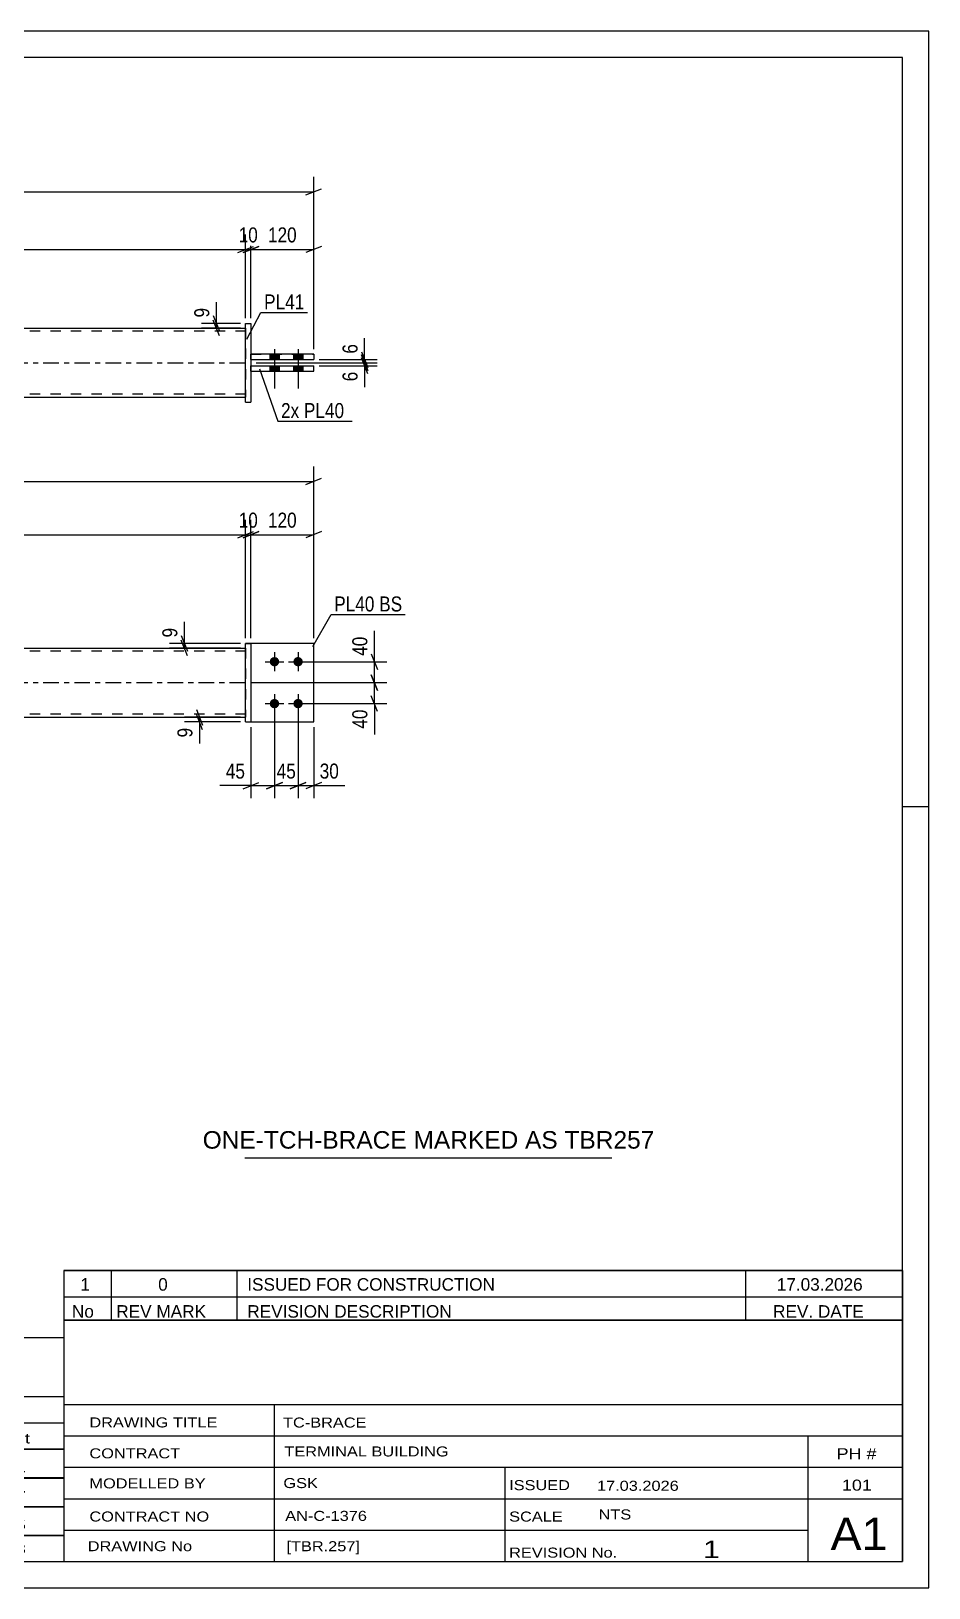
# Model space of a CAD drawing. Header units: millimetres. Extents: x 0 to 420, y 0 to 297.
# Drawn here: x 248.8 to 420, y 0 to 297 of the extents above; entities that cross this region are included whole.
import ezdxf

# ---------------------------------------------------------------- set-up
doc = ezdxf.new("R2010")
doc.units = ezdxf.units.MM
doc.linetypes.add('DXK_LINE_DOT2', pattern=[3.9198, 1.9599, -1.9599])
doc.linetypes.add('DXK_LINE_DOT3', pattern=[5.9187, 2.979, -0.9799, 0.9799, -0.9799])
doc.styles.add('Arial', font='ARIAL.TTF', dxfattribs={"height": 0.2})
doc.styles.add('Arial Narrow', font='ARIALN.TTF', dxfattribs={"height": 0.2})

# ---------------------------------------------------------------- blocks, each defined once
blk = doc.blocks.new('Unknown-581591970-1127')
at = {"color": 5, "linetype": 'Continuous'}
for p, q in [((420, 297), (0, 297)), ((420, 0), (420, 297)), ((415, 292), (5, 292)), ((415, 5), (415, 292)), ((420, 149), (415, 149)), ((5, 5), (415, 5)), ((0, 0), (420, 0))]:
    blk.add_line(p, q, dxfattribs=at)
blk = doc.blocks.new('Part-581591970-1367 - 1364')
at = {"color": 2, "linetype": 'Continuous'}
for p, q in [((290.68, 180.2), (289.68, 180.2)), ((289.68, 165.2), (289.68, 180.2)), ((290.68, 180.2), (290.68, 165.2)), ((289.68, 165.2), (289.68, 165.2)), ((289.68, 165.2), (290.68, 165.2))]:
    blk.add_line(p, q, dxfattribs=at)
at = {"color": 7, "linetype": 'DXK_LINE_DOT2'}
for p, q in [((289.68, 180.2), (289.68, 180.2)), ((289.68, 180.2), (290.68, 180.2)), ((290.68, 180.2), (290.68, 180.2)), ((289.68, 165.2), (290.68, 165.2))]:
    blk.add_line(p, q, dxfattribs=at)
blk = doc.blocks.new('Bolt-581591970-1379 - 1364')
at = {"linetype": 'Continuous'}
for points in [[(295.18, 177.6, -1), (295.18, 175.8, -1)], [(299.68, 177.6, -1), (299.68, 175.8, -1)], [(295.18, 169.6, -1), (295.18, 167.8, -1)], [(299.68, 169.6, -1), (299.68, 167.8, -1)]]:
    blk.add_hatch(color=1, dxfattribs=at).paths.add_polyline_path(points)
at = {"color": 1, "linetype": 'Continuous'}
for p, q in [((295.18, 178.5), (295.18, 174.9)), ((299.68, 178.5), (299.68, 174.9)), ((293.38, 176.7), (296.98, 176.7)), ((297.88, 176.7), (301.48, 176.7)), ((295.18, 170.5), (295.18, 166.9)), ((299.68, 170.5), (299.68, 166.9)), ((293.38, 168.7), (296.98, 168.7)), ((297.88, 168.7), (301.48, 168.7))]:
    blk.add_line(p, q, dxfattribs=at)
blk = doc.blocks.new('Part-581591970-1440 - 1364')
at = {"linetype": 'Continuous'}
blk.add_hatch(color=2, dxfattribs=at).paths.add_polyline_path([(150.88, 179.3), (150.08, 180.7), (151.68, 180.7)])
at = {"color": 2, "linetype": 'Continuous'}
for p, q in [((120.88, 179.3), (289.68, 179.3)), ((150.88, 179.3), (150.08, 180.7)), ((150.08, 180.7), (151.68, 180.7)), ((151.68, 180.7), (150.88, 179.3)), ((120.88, 166.1), (289.68, 166.1))]:
    blk.add_line(p, q, dxfattribs=at)
at = {"color": 7, "linetype": 'DXK_LINE_DOT2'}
for p, q in [((120.88, 166.1), (120.88, 179.3)), ((289.68, 178.7), (120.88, 178.7)), ((289.68, 179.3), (289.68, 166.1)), ((289.68, 166.7), (120.88, 166.7))]:
    blk.add_line(p, q, dxfattribs=at)
at = {"color": 7, "linetype": 'DXK_LINE_DOT3'}
blk.add_line((120.88, 172.7), (289.68, 172.7), dxfattribs=at)
at = {"color": 2, "linetype": 'Continuous'}
blk.add_circle((150.88, 180.2), 1, dxfattribs=at)
blk = doc.blocks.new('Part-581591970-1445 - 1364')
at = {"color": 2, "linetype": 'Continuous'}
for p, q in [((302.68, 180.2), (290.68, 180.2)), ((302.68, 165.2), (302.68, 180.2)), ((290.68, 165.2), (302.68, 165.2))]:
    blk.add_line(p, q, dxfattribs=at)
at = {"color": 7, "linetype": 'DXK_LINE_DOT2'}
blk.add_line((290.68, 180.2), (290.68, 165.2), dxfattribs=at)
blk = doc.blocks.new('Part-581591970-1450 - 1364')
at = {"color": 7, "linetype": 'DXK_LINE_DOT2'}
for p, q in [((302.68, 180.2), (290.68, 180.2)), ((290.68, 180.2), (290.68, 165.2)), ((302.68, 165.2), (302.68, 180.2)), ((290.68, 165.2), (302.68, 165.2))]:
    blk.add_line(p, q, dxfattribs=at)
blk = doc.blocks.new('Part-581591970-1778 - 1767')
at = {"color": 2, "linetype": 'Continuous'}
for p, q in [((290.68, 232.14), (290.68, 233.14)), ((290.68, 233.14), (302.68, 233.14)), ((290.68, 232.14), (290.68, 232.14)), ((290.68, 232.14), (302.68, 232.14)), ((302.68, 232.14), (302.68, 233.14))]:
    blk.add_line(p, q, dxfattribs=at)
at = {"color": 7, "linetype": 'DXK_LINE_DOT2'}
for p, q in [((290.68, 233.14), (302.68, 233.14)), ((290.68, 232.14), (302.68, 232.14))]:
    blk.add_line(p, q, dxfattribs=at)
blk = doc.blocks.new('Part-581591970-1773 - 1767')
at = {"linetype": 'Continuous'}
blk.add_hatch(color=2, dxfattribs=at).paths.add_polyline_path([(150.88, 233.74), (150.08, 235.14), (151.68, 235.14)])
at = {"color": 2, "linetype": 'Continuous'}
for p, q in [((120.88, 240.34), (289.68, 240.34)), ((150.88, 233.74), (150.08, 235.14)), ((150.08, 235.14), (151.68, 235.14)), ((151.68, 235.14), (150.88, 233.74)), ((120.88, 227.14), (289.68, 227.14))]:
    blk.add_line(p, q, dxfattribs=at)
at = {"color": 7, "linetype": 'DXK_LINE_DOT2'}
for p, q in [((120.88, 240.34), (120.88, 227.14)), ((289.68, 239.74), (120.88, 239.74)), ((289.68, 240.34), (289.68, 227.14)), ((289.68, 227.74), (120.88, 227.74))]:
    blk.add_line(p, q, dxfattribs=at)
at = {"color": 7, "linetype": 'DXK_LINE_DOT3'}
blk.add_line((120.88, 233.74), (289.68, 233.74), dxfattribs=at)
at = {"color": 2, "linetype": 'Continuous'}
blk.add_circle((150.88, 234.64), 1, dxfattribs=at)
blk = doc.blocks.new('Part-581591970-1783 - 1767')
at = {"color": 2, "linetype": 'Continuous'}
for p, q in [((290.68, 234.34), (290.68, 235.34)), ((302.68, 235.34), (290.68, 235.34)), ((302.68, 235.34), (302.68, 234.34)), ((290.68, 234.34), (290.68, 234.34)), ((290.68, 234.34), (302.68, 234.34))]:
    blk.add_line(p, q, dxfattribs=at)
at = {"color": 7, "linetype": 'DXK_LINE_DOT2'}
for p, q in [((290.68, 235.34), (290.68, 235.34)), ((290.68, 235.34), (302.68, 235.34)), ((302.68, 235.34), (302.68, 235.34)), ((290.68, 234.34), (302.68, 234.34))]:
    blk.add_line(p, q, dxfattribs=at)
blk = doc.blocks.new('Part-581591970-1788 - 1767')
at = {"color": 2, "linetype": 'Continuous'}
for p, q in [((289.68, 241.24), (289.68, 241.24)), ((289.68, 226.24), (289.68, 241.24)), ((289.68, 241.24), (290.68, 241.24)), ((290.68, 241.24), (290.68, 241.24)), ((290.68, 241.24), (290.68, 226.24)), ((289.68, 226.24), (289.68, 226.24)), ((289.68, 226.24), (290.68, 226.24)), ((290.68, 226.24), (290.68, 226.24))]:
    blk.add_line(p, q, dxfattribs=at)
at = {"color": 7, "linetype": 'DXK_LINE_DOT2'}
for p, q in [((289.68, 241.24), (289.68, 241.24)), ((289.68, 241.24), (290.68, 241.24)), ((289.68, 226.24), (290.68, 226.24))]:
    blk.add_line(p, q, dxfattribs=at)
blk = doc.blocks.new('Bolt-581591970-1800 - 1767')
at = {"linetype": 'Continuous'}
for points in [[(296.08, 235.34), (294.28, 235.34), (294.28, 234.34), (296.08, 234.34)], [(296.08, 235.34), (294.28, 235.34), (294.28, 234.34), (296.08, 234.34)], [(300.58, 235.34), (298.78, 235.34), (298.78, 234.34), (300.58, 234.34)], [(300.58, 235.34), (298.78, 235.34), (298.78, 234.34), (300.58, 234.34)], [(296.08, 233.14), (294.28, 233.14), (294.28, 232.14), (296.08, 232.14)], [(296.08, 233.14), (294.28, 233.14), (294.28, 232.14), (296.08, 232.14)], [(300.58, 233.14), (298.78, 233.14), (298.78, 232.14), (300.58, 232.14)], [(300.58, 233.14), (298.78, 233.14), (298.78, 232.14), (300.58, 232.14)]]:
    blk.add_hatch(color=1, dxfattribs=at).paths.add_polyline_path(points)
at = {"color": 1, "linetype": 'Continuous'}
for p, q in [((294.28, 235.34), (294.28, 234.34)), ((294.28, 235.34), (294.28, 234.34)), ((295.18, 236.34), (295.18, 228.84)), ((295.18, 236.34), (295.18, 228.84)), ((296.08, 235.34), (296.08, 234.34)), ((296.08, 235.34), (296.08, 234.34)), ((298.78, 235.34), (298.78, 234.34)), ((298.78, 235.34), (298.78, 234.34)), ((299.68, 236.34), (299.68, 228.84)), ((299.68, 236.34), (299.68, 228.84)), ((300.58, 235.34), (300.58, 234.34)), ((300.58, 235.34), (300.58, 234.34)), ((294.28, 233.14), (294.28, 232.14)), ((294.28, 233.14), (294.28, 232.14)), ((296.08, 233.14), (296.08, 232.14)), ((296.08, 233.14), (296.08, 232.14)), ((298.78, 233.14), (298.78, 232.14)), ((298.78, 233.14), (298.78, 232.14)), ((300.58, 233.14), (300.58, 232.14)), ((300.58, 233.14), (300.58, 232.14))]:
    blk.add_line(p, q, dxfattribs=at)
blk = doc.blocks.new('StraightDimension-581591970-1665 - 1364')
at = {"color": 7, "linetype": 'Continuous'}
for p, q in [((295.18, 167.7), (295.18, 150.65)), ((299.68, 167.7), (299.68, 150.65)), ((293.68, 152.45), (296.68, 153.65)), ((295.18, 153.05), (299.68, 153.05)), ((301.18, 153.65), (298.18, 152.45))]:
    blk.add_line(p, q, dxfattribs=at)
at = {"color": 0}
blk.add_wipeout([(299.86, 153.8), (299.86, 158), (295, 158), (295, 153.8)], dxfattribs=at)
at = {"color": 3, "style": 'Arial Narrow'}
blk.add_text('45', height=2.863, dxfattribs=at).set_placement((295.6, 154.4))
blk = doc.blocks.new('StraightDimension-581591970-1505 - 1364')
at = {"color": 7, "linetype": 'Continuous'}
for p, q in [((289.68, 181.2), (289.68, 203.77)), ((290.68, 181.2), (290.68, 203.77)), ((288.18, 200.32), (291.18, 201.52)), ((292.18, 201.52), (289.18, 200.32)), ((289.68, 200.92), (290.68, 200.92))]:
    blk.add_line(p, q, dxfattribs=at)
at = {"color": 0}
blk.add_wipeout([(292.61, 201.67), (292.61, 205.87), (287.75, 205.87), (287.75, 201.67)], dxfattribs=at)
at = {"color": 3, "style": 'Arial Narrow'}
blk.add_text('10', height=2.863, dxfattribs=at).set_placement((288.35, 202.27))
blk = doc.blocks.new('StraightDimension-581591970-1703 - 1364')
at = {"color": 7, "linetype": 'Continuous'}
for p, q in [((300.68, 176.7), (316.64, 176.7)), ((313.64, 178.2), (314.84, 175.2)), ((314.24, 172.7), (314.24, 176.7)), ((290.68, 172.7), (316.64, 172.7)), ((314.84, 171.2), (313.64, 174.2))]:
    blk.add_line(p, q, dxfattribs=at)
at = {"color": 0}
blk.add_wipeout([(313.49, 182.08), (309.29, 182.08), (309.29, 177.22), (313.49, 177.22)], dxfattribs=at)
at = {"color": 7, "linetype": 'Continuous'}
blk.add_line((314.24, 176.7), (314.24, 182.6), dxfattribs=at)
blk.add_line((314.24, 176.7), (314.24, 182.6), dxfattribs=at)
at = {"color": 3, "style": 'Arial Narrow'}
blk.add_text('40', height=2.863, rotation=90.0002, dxfattribs=at).set_placement((312.89, 177.82))
blk = doc.blocks.new('StraightDimension-581591970-1649 - 1364')
at = {"color": 7, "linetype": 'Continuous'}
for p, q in [((295.18, 167.7), (295.18, 150.65)), ((290.68, 164.2), (290.68, 150.65)), ((289.18, 152.45), (292.18, 153.65)), ((290.68, 153.05), (295.18, 153.05)), ((296.68, 153.65), (293.68, 152.45))]:
    blk.add_line(p, q, dxfattribs=at)
at = {"color": 0}
blk.add_wipeout([(290.16, 153.8), (290.16, 158), (285.3, 158), (285.3, 153.8)], dxfattribs=at)
at = {"color": 7, "linetype": 'Continuous'}
blk.add_line((290.68, 153.05), (284.77, 153.05), dxfattribs=at)
blk.add_line((290.68, 153.05), (284.77, 153.05), dxfattribs=at)
at = {"color": 3, "style": 'Arial Narrow'}
blk.add_text('45', height=2.863, dxfattribs=at).set_placement((285.9, 154.4))
blk = doc.blocks.new('StraightDimension-581591970-1730 - 1364')
at = {"color": 7, "linetype": 'Continuous'}
for p, q in [((277.4, 181.7), (278.6, 178.7)), ((288.68, 180.2), (275.15, 180.2)), ((288.68, 179.3), (275.15, 179.3)), ((278.6, 177.8), (277.4, 180.8)), ((278, 179.3), (278, 180.2))]:
    blk.add_line(p, q, dxfattribs=at)
at = {"color": 0}
blk.add_wipeout([(277.25, 183.75), (273.05, 183.75), (273.05, 180.72), (277.25, 180.72)], dxfattribs=at)
at = {"color": 7, "linetype": 'Continuous'}
blk.add_line((278, 180.2), (278, 184.28), dxfattribs=at)
blk.add_line((278, 180.2), (278, 184.28), dxfattribs=at)
at = {"color": 3, "style": 'Arial Narrow'}
blk.add_text('9', height=2.86, rotation=90.0002, dxfattribs=at).set_placement((276.65, 181.32))
blk = doc.blocks.new('StraightDimension-581591970-1496 - 1364')
at = {"color": 7, "linetype": 'Continuous'}
for p, q in [((120.88, 181.2), (120.88, 203.77)), ((289.68, 181.2), (289.68, 203.77)), ((122.38, 201.52), (119.38, 200.32)), ((120.88, 200.92), (289.68, 200.92)), ((288.18, 200.32), (291.18, 201.52))]:
    blk.add_line(p, q, dxfattribs=at)
at = {"color": 0}
blk.add_wipeout([(209.53, 201.67), (209.53, 205.87), (201.02, 205.87), (201.02, 201.67)], dxfattribs=at)
at = {"color": 3, "style": 'Arial Narrow'}
blk.add_text('1688', height=2.863, dxfattribs=at).set_placement((201.62, 202.27))
blk = doc.blocks.new('StraightDimension-581591970-1523 - 1364')
at = {"color": 7, "linetype": 'Continuous'}
for p, q in [((290.68, 181.2), (290.68, 203.77)), ((302.68, 181.2), (302.68, 203.77)), ((289.18, 200.32), (292.18, 201.52)), ((290.68, 200.92), (302.68, 200.92)), ((304.18, 201.52), (301.18, 200.32))]:
    blk.add_line(p, q, dxfattribs=at)
at = {"color": 0}
blk.add_wipeout([(300.02, 201.67), (300.02, 205.87), (293.34, 205.87), (293.34, 201.67)], dxfattribs=at)
at = {"color": 3, "style": 'Arial Narrow'}
blk.add_text('120', height=2.863, dxfattribs=at).set_placement((293.94, 202.27))
blk = doc.blocks.new('StraightDimension-581591970-1546 - 1364')
at = {"color": 7, "linetype": 'Continuous'}
for p, q in [((107.88, 181.2), (107.88, 213.94)), ((302.68, 181.2), (302.68, 213.94)), ((109.38, 211.69), (106.38, 210.49)), ((107.88, 211.09), (302.68, 211.09)), ((301.18, 210.49), (304.18, 211.69))]:
    blk.add_line(p, q, dxfattribs=at)
at = {"color": 0}
blk.add_wipeout([(209.53, 211.84), (209.53, 216.04), (201.02, 216.04), (201.02, 211.84)], dxfattribs=at)
at = {"color": 3, "style": 'Arial Narrow'}
blk.add_text('1948', height=2.863, dxfattribs=at).set_placement((201.62, 212.44))
blk = doc.blocks.new('StraightDimension-581591970-1640 - 1364')
at = {"color": 7, "linetype": 'Continuous'}
for p, q in [((280.28, 167.6), (281.48, 164.6)), ((281.48, 163.7), (280.28, 166.7)), ((288.68, 166.1), (278.03, 166.1)), ((288.68, 165.2), (278.03, 165.2)), ((280.88, 165.2), (280.88, 166.1))]:
    blk.add_line(p, q, dxfattribs=at)
at = {"color": 0}
blk.add_wipeout([(280.13, 164.67), (275.93, 164.67), (275.93, 161.65), (280.13, 161.65)], dxfattribs=at)
at = {"color": 7, "linetype": 'Continuous'}
blk.add_line((280.88, 165.2), (280.88, 161.12), dxfattribs=at)
blk.add_line((280.88, 165.2), (280.88, 161.12), dxfattribs=at)
at = {"color": 3, "style": 'Arial Narrow'}
blk.add_text('9', height=2.86, rotation=90.0002, dxfattribs=at).set_placement((279.53, 162.25))
blk = doc.blocks.new('StraightDimension-581591970-1675 - 1364')
at = {"color": 7, "linetype": 'Continuous'}
for p, q in [((299.68, 167.7), (299.68, 150.65)), ((302.68, 164.2), (302.68, 150.65)), ((298.18, 152.45), (301.18, 153.65)), ((299.68, 153.05), (302.68, 153.05)), ((304.18, 153.65), (301.18, 152.45))]:
    blk.add_line(p, q, dxfattribs=at)
at = {"color": 0}
blk.add_wipeout([(308.06, 153.8), (308.06, 158), (303.21, 158), (303.21, 153.8)], dxfattribs=at)
at = {"color": 7, "linetype": 'Continuous'}
blk.add_line((302.68, 153.05), (308.59, 153.05), dxfattribs=at)
blk.add_line((302.68, 153.05), (308.59, 153.05), dxfattribs=at)
at = {"color": 3, "style": 'Arial Narrow'}
blk.add_text('30', height=2.863, dxfattribs=at).set_placement((303.81, 154.4))
blk = doc.blocks.new('StraightDimension-581591970-1716 - 1364')
at = {"color": 7, "linetype": 'Continuous'}
for p, q in [((290.68, 172.7), (316.64, 172.7)), ((313.64, 174.2), (314.84, 171.2)), ((314.24, 168.7), (314.24, 172.7)), ((314.84, 167.2), (313.64, 170.2)), ((300.68, 168.7), (316.64, 168.7))]:
    blk.add_line(p, q, dxfattribs=at)
at = {"color": 0}
blk.add_wipeout([(313.49, 168.17), (309.29, 168.17), (309.29, 163.32), (313.49, 163.32)], dxfattribs=at)
at = {"color": 7, "linetype": 'Continuous'}
blk.add_line((314.24, 168.7), (314.24, 162.79), dxfattribs=at)
blk.add_line((314.24, 168.7), (314.24, 162.79), dxfattribs=at)
at = {"color": 3, "style": 'Arial Narrow'}
blk.add_text('40', height=2.863, rotation=90.0002, dxfattribs=at).set_placement((312.89, 163.92))
blk = doc.blocks.new('StraightDimension-581591970-1890 - 1767')
at = {"color": 7, "linetype": 'Continuous'}
for p, q in [((289.18, 254.74), (292.18, 255.94)), ((290.68, 242.25), (290.68, 258.19)), ((304.18, 255.94), (301.18, 254.74)), ((302.68, 236.34), (302.68, 258.19)), ((290.68, 255.34), (302.68, 255.34))]:
    blk.add_line(p, q, dxfattribs=at)
at = {"color": 0}
blk.add_wipeout([(300.02, 256.09), (300.02, 260.29), (293.34, 260.29), (293.34, 256.09)], dxfattribs=at)
at = {"color": 3, "style": 'Arial Narrow'}
blk.add_text('120', height=2.863, dxfattribs=at).set_placement((293.94, 256.69))
blk = doc.blocks.new('StraightDimension-581591970-1805 - 1767')
at = {"color": 7, "linetype": 'Continuous'}
for p, q in [((288.68, 241.25), (281.25, 241.25)), ((283.5, 242.75), (284.7, 239.75)), ((284.7, 238.84), (283.5, 241.84)), ((284.1, 240.34), (284.1, 241.25)), ((288.68, 240.34), (281.25, 240.34))]:
    blk.add_line(p, q, dxfattribs=at)
at = {"color": 0}
blk.add_wipeout([(283.35, 244.8), (279.15, 244.8), (279.15, 241.77), (283.35, 241.77)], dxfattribs=at)
at = {"color": 7, "linetype": 'Continuous'}
blk.add_line((284.1, 241.25), (284.1, 245.32), dxfattribs=at)
blk.add_line((284.1, 241.25), (284.1, 245.32), dxfattribs=at)
at = {"color": 3, "style": 'Arial Narrow'}
blk.add_text('9', height=2.86, rotation=90.0002, dxfattribs=at).set_placement((282.75, 242.37))
blk = doc.blocks.new('StraightDimension-581591970-1816 - 1767')
at = {"color": 7, "linetype": 'Continuous'}
for p, q in [((311.78, 235.84), (312.98, 232.84)), ((312.98, 232.24), (311.78, 235.24)), ((291.68, 233.74), (314.78, 233.74)), ((303.68, 234.34), (314.78, 234.34)), ((312.38, 233.74), (312.38, 234.34))]:
    blk.add_line(p, q, dxfattribs=at)
at = {"color": 0}
blk.add_wipeout([(311.63, 237.9), (307.43, 237.9), (307.43, 234.87), (311.63, 234.87)], dxfattribs=at)
at = {"color": 7, "linetype": 'Continuous'}
blk.add_line((312.38, 234.34), (312.38, 238.42), dxfattribs=at)
blk.add_line((312.38, 234.34), (312.38, 238.42), dxfattribs=at)
at = {"color": 3, "style": 'Arial Narrow'}
blk.add_text('6', height=2.86, rotation=90.0002, dxfattribs=at).set_placement((311.03, 235.47))
blk = doc.blocks.new('StraightDimension-581591970-1825 - 1767')
at = {"color": 7, "linetype": 'Continuous'}
for p, q in [((311.78, 235.24), (312.98, 232.24)), ((312.98, 231.64), (311.78, 234.64)), ((291.68, 233.74), (314.78, 233.74)), ((303.68, 233.14), (314.78, 233.14)), ((312.38, 233.14), (312.38, 233.74))]:
    blk.add_line(p, q, dxfattribs=at)
at = {"color": 0}
blk.add_wipeout([(311.63, 232.62), (307.43, 232.62), (307.43, 229.59), (311.63, 229.59)], dxfattribs=at)
at = {"color": 7, "linetype": 'Continuous'}
blk.add_line((312.38, 233.14), (312.38, 229.07), dxfattribs=at)
blk.add_line((312.38, 233.14), (312.38, 229.07), dxfattribs=at)
at = {"color": 3, "style": 'Arial Narrow'}
blk.add_text('6', height=2.86, rotation=90.0002, dxfattribs=at).set_placement((311.03, 230.19))
blk = doc.blocks.new('StraightDimension-581591970-1900 - 1767')
at = {"color": 7, "linetype": 'Continuous'}
for p, q in [((288.18, 254.74), (291.18, 255.94)), ((292.18, 255.94), (289.18, 254.74)), ((289.68, 242.25), (289.68, 258.19)), ((290.68, 242.25), (290.68, 258.19)), ((289.68, 255.34), (290.68, 255.34))]:
    blk.add_line(p, q, dxfattribs=at)
at = {"color": 0}
blk.add_wipeout([(292.61, 256.09), (292.61, 260.29), (287.75, 260.29), (287.75, 256.09)], dxfattribs=at)
at = {"color": 3, "style": 'Arial Narrow'}
blk.add_text('10', height=2.863, dxfattribs=at).set_placement((288.35, 256.69))
blk = doc.blocks.new('StraightDimension-581591970-1910 - 1767')
at = {"color": 7, "linetype": 'Continuous'}
for p, q in [((122.38, 255.94), (119.38, 254.74)), ((120.88, 242.24), (120.88, 258.19)), ((288.18, 254.74), (291.18, 255.94)), ((289.68, 242.24), (289.68, 258.19)), ((120.88, 255.34), (289.68, 255.34))]:
    blk.add_line(p, q, dxfattribs=at)
at = {"color": 0}
blk.add_wipeout([(209.53, 256.09), (209.53, 260.29), (201.02, 260.29), (201.02, 256.09)], dxfattribs=at)
at = {"color": 3, "style": 'Arial Narrow'}
blk.add_text('1688', height=2.863, dxfattribs=at).set_placement((201.62, 256.69))
blk = doc.blocks.new('StraightDimension-581591970-1941 - 1767')
at = {"color": 7, "linetype": 'Continuous'}
for p, q in [((107.88, 236.34), (107.88, 269.19)), ((302.68, 236.34), (302.68, 269.19)), ((109.38, 266.94), (106.38, 265.74)), ((107.88, 266.34), (302.68, 266.34)), ((301.18, 265.74), (304.18, 266.94))]:
    blk.add_line(p, q, dxfattribs=at)
at = {"color": 0}
blk.add_wipeout([(209.53, 267.09), (209.53, 271.29), (201.02, 271.29), (201.02, 267.09)], dxfattribs=at)
at = {"color": 3, "style": 'Arial Narrow'}
blk.add_text('1948', height=2.863, dxfattribs=at).set_placement((201.62, 267.69))
blk = doc.blocks.new('Unknown-581591970-3249')
at = {"color": 7, "linetype": 'Continuous'}
for p, q in [((255, 51.05), (255, 5)), ((255, 51.05), (415, 51.05)), ((415, 51), (415, 5)), ((255, 35), (415, 35)), ((295.14, 35), (295.14, 5)), ((255, 29), (415, 29)), ((397, 5.05), (397, 29.05)), ((255, 23), (415, 23)), ((339.14, 23), (339.14, 5)), ((255, 17), (415, 17)), ((255, 11), (397, 11)), ((255, 5), (415, 5))]:
    blk.add_line(p, q, dxfattribs=at)
at = {"color": 7, "style": 'Arial Narrow'}
for s, height, width, p in [('DRAWING TITLE', 1.9089, 1.425378, (259.88, 30.61)), ('TC-BRACE', 1.909, 1.425378, (296.81, 30.59)), ('TERMINAL BUILDING', 1.9089, 1.425378, (297.06, 25.07)), ('CONTRACT', 1.909, 1.425378, (259.88, 24.71)), ('MODELLED BY', 1.9089, 1.425378, (259.88, 18.98)), ('GSK', 1.909, 1.425378, (296.88, 19.04)), ('ISSUED', 1.909, 1.425378, (339.94, 18.64)), ('17.03.2026', 1.909, 1.425378, (356.69, 18.52)), ('CONTRACT NO', 1.9089, 1.425378, (259.88, 12.66)), ('AN-C-1376', 1.909, 1.425378, (297.23, 12.78)), ('SCALE', 1.909, 1.425378, (339.94, 12.65)), ('A1', 6.204, 1.25, (401.24, 7.2)), ('DRAWING No', 1.909, 1.425378, (259.56, 7)), ('[TBR.257]', 1.909, 1.425378, (297.46, 6.99)), ('1', 3.34, 1.5, (376.91, 5.68)), ('REVISION No.', 1.9089, 1.425378, (339.94, 5.77))]:
    blk.add_text(s, height=height, dxfattribs=dict(at, width=width)).set_placement(p)
at = {"color": 7, "linetype": 'Continuous', "style": 'Arial Narrow'}
for s, height, width, p in [('PH #', 2.1, 1.42538, (402.4, 24.55)), ('101', 2.1, 1.42538, (403.41, 18.55)), ('NTS', 1.909, 1.425378, (357, 13.05))]:
    blk.add_text(s, height=height, dxfattribs=dict(at, width=width)).set_placement(p)
blk = doc.blocks.new('Unknown-581591970-3250')
at = {"color": 7, "linetype": 'Continuous'}
for p, q in [((255, 60.55), (415, 60.55)), ((415, 60.55), (255, 60.55)), ((255, 60.55), (255, 55.55)), ((264, 60.55), (264, 55.55)), ((288, 60.55), (288, 55.55)), ((385, 60.55), (385, 55.55)), ((415, 60.55), (415, 55.55)), ((255, 55.55), (415, 55.55)), ((255, 55.55), (255, 51.05)), ((255, 55.55), (415, 55.55)), ((264, 55.55), (264, 51.05)), ((288, 55.55), (288, 51.05)), ((385, 55.55), (385, 51.05)), ((415, 55.55), (415, 51.05)), ((415, 51.05), (255, 51.05))]:
    blk.add_line(p, q, dxfattribs=at)
at = {"color": 7, "linetype": 'Continuous', "style": 'Arial Narrow'}
for s, height, width, p in [('1', 2.39, 1.196471, (258.16, 56.7)), ('0', 2.39, 1.196471, (273, 56.7)), ('ISSUED FOR CONSTRUCTION', 2.3861, 1.196471, (290, 56.7)), ('17.03.2026', 2.386, 1.196471, (391, 56.7)), ('No', 2.386, 1.2, (256.54, 51.55)), ('REV MARK', 2.386, 1.2, (265, 51.55)), ('REVISION DESCRIPTION', 2.3861, 1.2, (290, 51.55)), ('REV. DATE', 2.386, 1.2, (390.28, 51.55))]:
    blk.add_text(s, height=height, dxfattribs=dict(at, width=width)).set_placement(p)
blk = doc.blocks.new('Unknown-581591970-3251')
at = {"color": 7, "linetype": 'Continuous'}
for p, q in [((95, 47.75), (255, 47.75)), ((95, 36.5), (95, 47.75)), ((255, 47.75), (255, 36.5)), ((95, 36.5), (255, 36.5)), ((95, 36.5), (95, 31.5)), ((255, 36.5), (255, 31.5)), ((95, 31.5), (255, 31.5)), ((95, 31.5), (95, 26.5)), ((119, 31.5), (119, 26.5)), ((154.5, 31.5), (154.5, 26.5)), ((180.5, 31.5), (180.5, 26.5)), ((193.5, 31.5), (193.5, 26.5)), ((211, 31.5), (211, 26.5)), ((233, 31.5), (233, 26.5)), ((255, 31.5), (255, 26.5)), ((95, 26.5), (255, 26.5)), ((95, 26.45), (95, 21.05)), ((95, 26.45), (255, 26.45)), ((119, 26.5), (119, 21)), ((154.5, 26.5), (154.5, 21)), ((180.5, 26.5), (180.5, 21)), ((193.5, 26.5), (193.5, 21)), ((211, 26.5), (211, 21)), ((233, 26.5), (233, 21)), ((255, 26.45), (255, 21.05)), ((95, 21.05), (255, 21.05)), ((95, 20.95), (95, 15.55)), ((95, 20.95), (255, 20.95)), ((119, 21), (119, 15.5)), ((154.5, 21), (154.5, 15.5)), ((180.5, 21), (180.5, 15.5)), ((193.5, 21), (193.5, 15.5)), ((211, 21), (211, 15.5)), ((233, 21), (233, 15.5)), ((255, 20.95), (255, 15.55)), ((95, 15.55), (255, 15.55)), ((95, 15.45), (95, 10.05)), ((95, 15.45), (255, 15.45)), ((119, 15.5), (119, 10)), ((154.5, 15.5), (154.5, 10)), ((180.5, 15.5), (180.5, 10)), ((193.5, 15.5), (193.5, 10)), ((211, 15.5), (211, 10)), ((233, 15.5), (233, 10)), ((255, 15.45), (255, 10.05)), ((95, 10.05), (255, 10.05)), ((95, 10), (255, 10)), ((95, 10), (95, 5)), ((211, 10), (211, 5)), ((233, 10), (233, 5)), ((255, 10), (255, 5)), ((95, 5), (255, 5))]:
    blk.add_line(p, q, dxfattribs=at)
at = {"color": 7, "style": 'Arial Narrow'}
for s, height, width, p in [('GENERAL NOTES & WELD DETAILS :', 2.8633, 1.4, (96.15, 40.06)), ('REFER TYP DRAWING TYP-01', 1.9089, 1.6, (179.7, 40.16)), ("MATERIAL LIST FOR ASSEMBLY MK'D", 1.9089, 1.6, (96.15, 32.56)), ('TBR257', 1.909, 1.794707, (187.59, 32.47)), ('1', 1.91, 1.794707, (217.08, 32.56)), ('No. Required', 1.9089, 1.6, (226.41, 32.56)), ('Mark', 1.909, 1.7, (96.34, 27.5)), ('Profile', 1.909, 1.7, (129.41, 27.5)), ('Material', 1.909, 1.7, (159.54, 27.56)), ('No.', 1.909, 1.7, (184.5, 27.56)), ('Length', 1.909, 1.7, (195, 27.56)), ('Area', 1.909, 1.7, (217.5, 27.56)), ('Weight', 1.909, 1.7, (237, 27.56))]:
    blk.add_text(s, height=height, dxfattribs=dict(at, width=width)).set_placement(p)
at = {"color": 7, "linetype": 'Continuous', "style": 'Arial Narrow'}
for s, height, width, p in [('TBR257', 1.909, 1.794707, (96.5, 22.06)), ('SHS132*6', 1.909, 1.794707, (121, 22.06)), ('E350', 1.909, 1.794707, (160.74, 22.06)), ('1', 1.91, 1.794707, (184.86, 22.06)), ('1688', 1.909, 1.794707, (197.58, 22.06)), ('0.9', 1.909, 1.794707, (221.32, 22.06)), ('40.1', 1.909, 1.794707, (240.14, 22.06)), ('PL40', 1.909, 1.794707, (96.5, 16.56)), ('PL10*120', 1.909, 1.794707, (121, 16.56)), ('E350', 1.909, 1.794707, (160.74, 16.56)), ('4', 1.91, 1.794707, (184.86, 16.56)), ('150', 1.909, 1.794707, (199.77, 16.56)), ('0.0', 1.909, 1.794707, (221.32, 16.56)), ('5.7', 1.909, 1.794707, (242.33, 16.56)), ('PL41', 1.909, 1.794707, (96.5, 11.06)), ('PL10*150', 1.909, 1.794707, (121, 11.06)), ('E350', 1.909, 1.794707, (160.74, 11.06)), ('2', 1.91, 1.794707, (184.86, 11.06)), ('150', 1.909, 1.794707, (199.77, 11.06)), ('0.1', 1.909, 1.794707, (221.32, 11.06)), ('3.5', 1.909, 1.794707, (242.33, 11.06)), ('Total', 1.909, 1.7, (197.33, 6.5)), ('1.2', 1.909, 1.794707, (220.83, 6.5)), ('49.3', 1.909, 1.794707, (240.14, 6.5))]:
    blk.add_text(s, height=height, dxfattribs=dict(at, width=width)).set_placement(p)
blk = doc.blocks.new('Unknown-581591970-3252')
at = {"color": 7, "linetype": 'Continuous'}
blk.add_line((289.5, 82.05), (359.5, 82.05), dxfattribs=at)
at = {"color": 7, "style": 'Arial'}
blk.add_text('ONE-TCH-BRACE MARKED AS TBR257', height=3.3428, dxfattribs=at).set_placement((281.49, 83.8))
blk = doc.blocks.new('MarkSet-581591970-1752 - 1364')
at = {"color": 0}
blk.add_wipeout([(314.26, 186.28), (314.26, 189.28), (306.58, 189.28), (306.58, 186.28)], dxfattribs=at)
blk.add_wipeout([(314.26, 186.28), (314.26, 189.28), (306.58, 189.28), (306.58, 186.28)], dxfattribs=at)
at = {"color": 30, "linetype": 'Continuous'}
blk.add_line((302.48, 179.62), (305.98, 185.68), dxfattribs=at)
at = {"color": 0}
blk.add_wipeout([(319.54, 186.28), (319.54, 189.28), (315.16, 189.28), (315.16, 186.28)], dxfattribs=at)
blk.add_wipeout([(319.54, 186.28), (319.54, 189.28), (315.16, 189.28), (315.16, 186.28)], dxfattribs=at)
at = {"color": 30, "linetype": 'Continuous'}
blk.add_line((305.98, 185.68), (320.14, 185.68), dxfattribs=at)
at = {"color": 3, "style": 'Arial Narrow'}
for s, p in [('PL40', (306.58, 186.28)), ('BS', (315.16, 186.28))]:
    blk.add_text(s, height=2.863, dxfattribs=at).set_placement(p)
blk = doc.blocks.new('Mark-581591970-1784 - 1767')
at = {"color": 0}
blk.add_wipeout([(300.87, 243.9), (300.87, 246.9), (293.2, 246.9), (293.2, 243.9)], dxfattribs=at)
blk.add_wipeout([(300.87, 243.9), (300.87, 246.9), (293.2, 246.9), (293.2, 243.9)], dxfattribs=at)
at = {"color": 30, "linetype": 'Continuous'}
for p, q in [((289.91, 238.22), (292.6, 243.3)), ((292.6, 243.3), (301.47, 243.3))]:
    blk.add_line(p, q, dxfattribs=at)
at = {"color": 3, "style": 'Arial Narrow'}
blk.add_text('PL41', height=2.863, dxfattribs=at).set_placement((293.2, 243.9))
blk = doc.blocks.new('MarkSet-581591970-1973 - 1767')
at = {"color": 0}
blk.add_wipeout([(299.9, 223.18), (299.9, 226.18), (296.43, 226.18), (296.43, 223.18)], dxfattribs=at)
blk.add_wipeout([(299.9, 223.18), (299.9, 226.18), (296.43, 226.18), (296.43, 223.18)], dxfattribs=at)
at = {"color": 30, "linetype": 'Continuous'}
blk.add_line((292.3, 232.6), (295.83, 222.58), dxfattribs=at)
at = {"color": 0}
blk.add_wipeout([(308.48, 223.18), (308.48, 226.18), (300.8, 226.18), (300.8, 223.18)], dxfattribs=at)
blk.add_wipeout([(308.48, 223.18), (308.48, 226.18), (300.8, 226.18), (300.8, 223.18)], dxfattribs=at)
at = {"color": 30, "linetype": 'Continuous'}
blk.add_line((295.83, 222.58), (309.98, 222.58), dxfattribs=at)
at = {"color": 3, "style": 'Arial Narrow'}
for s, p in [('2x', (296.43, 223.18)), ('PL40', (300.8, 223.18))]:
    blk.add_text(s, height=2.863, dxfattribs=at).set_placement(p)

msp = doc.modelspace()

# ---------------------------------------------------------------- block references
for name in ['Unknown-581591970-1127', 'Part-581591970-1788 - 1767', 'Part-581591970-1773 - 1767', 'Part-581591970-1783 - 1767', 'Bolt-581591970-1800 - 1767', 'Part-581591970-1778 - 1767', 'Part-581591970-1440 - 1364', 'Part-581591970-1367 - 1364', 'Part-581591970-1445 - 1364', 'Part-581591970-1450 - 1364', 'Bolt-581591970-1379 - 1364', 'Unknown-581591970-3252', 'Unknown-581591970-3250', 'Unknown-581591970-3249', 'Unknown-581591970-3251']:
    msp.add_blockref(name, (0, 0))

# ---------------------------------------------------------------- next in the draw order: block references
for name in ['StraightDimension-581591970-1890 - 1767', 'StraightDimension-581591970-1505 - 1364', 'StraightDimension-581591970-1665 - 1364']:
    msp.add_blockref(name, (0, 0))

# ---------------------------------------------------------------- next in the draw order: block references
for name in ['StraightDimension-581591970-1805 - 1767', 'StraightDimension-581591970-1816 - 1767', 'StraightDimension-581591970-1730 - 1364', 'StraightDimension-581591970-1703 - 1364', 'StraightDimension-581591970-1649 - 1364', 'StraightDimension-581591970-1675 - 1364']:
    msp.add_blockref(name, (0, 0))

# ---------------------------------------------------------------- next in the draw order: block references
for name in ['StraightDimension-581591970-1900 - 1767', 'StraightDimension-581591970-1825 - 1767', 'StraightDimension-581591970-1496 - 1364', 'StraightDimension-581591970-1716 - 1364', 'StraightDimension-581591970-1640 - 1364']:
    msp.add_blockref(name, (0, 0))

# ---------------------------------------------------------------- next in the draw order: block references
for name in ['StraightDimension-581591970-1910 - 1767', 'MarkSet-581591970-1973 - 1767', 'StraightDimension-581591970-1523 - 1364']:
    msp.add_blockref(name, (0, 0))

# ---------------------------------------------------------------- next in the draw order: block references
for name in ['StraightDimension-581591970-1941 - 1767', 'StraightDimension-581591970-1546 - 1364']:
    msp.add_blockref(name, (0, 0))

# ---------------------------------------------------------------- next in the draw order: block references
for name in ['Mark-581591970-1784 - 1767', 'MarkSet-581591970-1752 - 1364']:
    msp.add_blockref(name, (0, 0))

doc.saveas('drawing.dxf')
